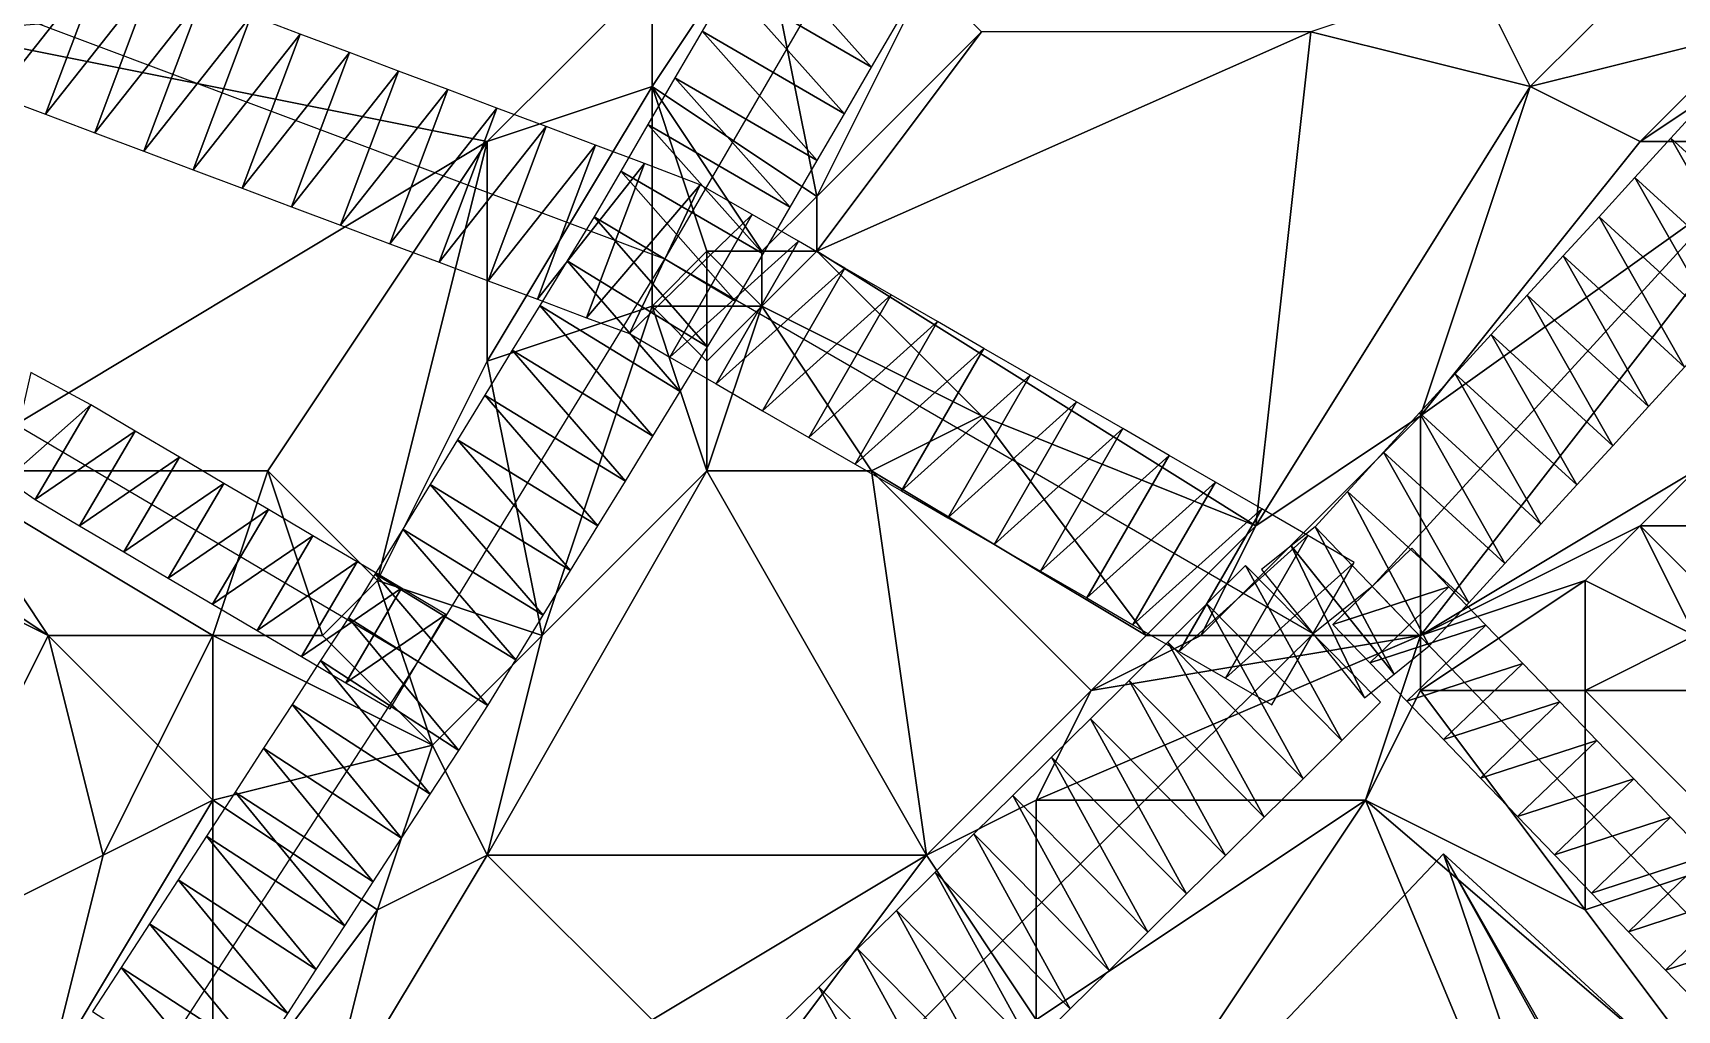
# Model space of a CAD drawing. Header units: metres. Extents: x -1103 to 901, y -902 to 905.
# Drawn here: x -946.6 to -886.7, y -201.6 to -166 of the extents above; entities that cross this region are included whole.
import ezdxf

# ---------------------------------------------------------------- set-up
doc = ezdxf.new("R2010")
doc.units = ezdxf.units.M
for name, color, linetype in [('OSM_BUILDING_FOOTPRINTS', 7, 'CONTINUOUS'), ('OSM_BUILDING_ROOFS', 1, 'CONTINUOUS'), ('OSM_BUILDING_WALLS', 8, 'CONTINUOUS'), ('OSM_ROAD_AXES', 2, 'CONTINUOUS'), ('OSM_ROAD_SURFACE', 9, 'CONTINUOUS'), ('OSM_TERRAIN', 3, 'CONTINUOUS')]:
    doc.layers.add(name, color=color, linetype=linetype)

msp = doc.modelspace()

# ---------------------------------------------------------------- linework, layer by layer
at = {"layer": 'OSM_BUILDING_FOOTPRINTS'}
msp.add_polyline3d([(-903.992, -205.285, 13.749), (-895.16, -195.951, 13.749), (-886.229, -204.179, 13.749), (-885.809, -203.913, 13.749), (-879.198, -210.548, 13.749), (-883.962, -215.613, 13.749), (-884.393, -215.359, 13.749), (-887.499, -218.533, 13.749), (-903.992, -205.285, 13.749)], close=True, dxfattribs=at)
at = {"layer": 'OSM_BUILDING_ROOFS'}
for points in [[(-895.16, -195.951, 44.549), (-903.992, -205.285, 44.549), (-887.499, -218.533, 44.549)], [(-895.16, -195.951, 44.549), (-887.499, -218.533, 44.549), (-884.393, -215.359, 44.549)], [(-895.16, -195.951, 44.549), (-884.393, -215.359, 44.549), (-883.962, -215.613, 44.549)], [(-883.962, -215.613, 44.549), (-886.229, -204.179, 44.549), (-895.16, -195.951, 44.549)]]:
    msp.add_3dface(points, dxfattribs=at)
at = {"layer": 'OSM_BUILDING_WALLS'}
for points in [[(-895.16, -195.951, 13.749), (-903.992, -205.285, 13.749), (-903.992, -205.285, 44.549)], [(-895.16, -195.951, 13.749), (-903.992, -205.285, 44.549), (-895.16, -195.951, 44.549)], [(-886.229, -204.179, 13.749), (-895.16, -195.951, 13.749), (-895.16, -195.951, 44.549)], [(-886.229, -204.179, 13.749), (-895.16, -195.951, 44.549), (-886.229, -204.179, 44.549)]]:
    msp.add_3dface(points, dxfattribs=at)
at = {"layer": 'OSM_ROAD_AXES'}
for points in [[(-361.459, 281.704, 11.575), (-475.743, 185.059, 13.242), (-568.428, 108.563, 15.081), (-658.459, 30.519, 14.781), (-712.633, -16.991, 17.947), (-735.857, -37.053, 19.852), (-738.543, -38.988, 20.274), (-740.676, -40.835, 20.932), (-812.988, -100.179, 24.888), (-836.908, -123.458, 22.18), (-868.952, -154.745, 17.428), (-897.758, -186.208, 15.969), (-899.913, -187.933, 15.965)], [(-971.374, -249.688, 19.736), (-946.018, -209.72, 20.933), (-932.522, -188.951, 19.909), (-923.535, -174.287, 19.537), (-875.121, -90.956, 21.741), (-849.732, -46.742, 21.958), (-830.731, -13.908, 20.024), (-809.84, 21.703, 16.404), (-809.409, 22.466, 16.407)], [(-899.913, -187.933, 15.965), (-923.535, -174.287, 19.537), (-950.418, -164.179, 21.108), (-986.553, -150.588, 22.518), (-1024.611, -135.604, 20.017), (-1043.435, -128.538, 18.558), (-1060.204, -123.263, 17.236)], [(-932.522, -188.951, 19.909), (-947.079, -180.37, 21.246), (-949.6, -180.967, 21.416), (-953.468, -184.373, 21.825)], [(-778.343, -308.684, 14.936), (-829.191, -257.416, 19.801), (-859.578, -225.865, 19.855), (-873.506, -211.4, 17.056), (-897.758, -186.208, 15.969)], [(-899.913, -187.933, 15.965), (-966.356, -253.603, 19.156)]]:
    msp.add_polyline3d(points, dxfattribs=at)
at = {"layer": 'OSM_ROAD_SURFACE'}
for points in [[(-945.778, -162.719, 20.962), (-947.57, -162.045, 21.039), (-949.682, -167.661, 21.148)], [(-945.778, -162.719, 20.962), (-949.682, -167.661, 21.148), (-947.889, -168.335, 21.056)], [(-943.986, -163.393, 20.89), (-945.778, -162.719, 20.962), (-947.889, -168.335, 21.056)], [(-916.001, -167.291, 19.547), (-920.201, -162.576, 19.637), (-921.189, -164.277, 19.633)], [(-916.001, -167.291, 19.547), (-915.013, -165.59, 19.569), (-920.201, -162.576, 19.637)], [(-943.986, -163.393, 20.89), (-947.889, -168.335, 21.056), (-946.097, -169.009, 20.963)], [(-942.193, -164.066, 20.834), (-943.986, -163.393, 20.89), (-946.097, -169.009, 20.963)], [(-942.193, -164.066, 20.834), (-946.097, -169.009, 20.963), (-944.305, -169.683, 20.87)], [(-940.401, -164.74, 20.778), (-942.193, -164.066, 20.834), (-944.305, -169.683, 20.87)], [(-940.401, -164.74, 20.778), (-944.305, -169.683, 20.87), (-942.513, -170.356, 20.778)], [(-938.609, -165.414, 20.698), (-940.401, -164.74, 20.778), (-942.513, -170.356, 20.778)], [(-916.989, -168.991, 19.524), (-921.189, -164.277, 19.633), (-922.177, -165.977, 19.628)], [(-916.989, -168.991, 19.524), (-916.001, -167.291, 19.547), (-921.189, -164.277, 19.633)], [(-938.609, -165.414, 20.698), (-942.513, -170.356, 20.778), (-940.721, -171.03, 20.685)], [(-936.817, -166.088, 20.575), (-938.609, -165.414, 20.698), (-940.721, -171.03, 20.685)], [(-936.817, -166.088, 20.575), (-940.721, -171.03, 20.685), (-938.928, -171.704, 20.593)], [(-935.025, -166.762, 20.452), (-936.817, -166.088, 20.575), (-938.928, -171.704, 20.593)], [(-917.977, -170.692, 19.501), (-922.177, -165.977, 19.628), (-923.165, -167.678, 19.624)], [(-917.977, -170.692, 19.501), (-916.989, -168.991, 19.524), (-922.177, -165.977, 19.628)], [(-935.025, -166.762, 20.452), (-938.928, -171.704, 20.593), (-937.136, -172.378, 20.5)], [(-933.233, -167.436, 20.329), (-935.025, -166.762, 20.452), (-937.136, -172.378, 20.5)], [(-933.233, -167.436, 20.329), (-937.136, -172.378, 20.5), (-935.344, -173.052, 20.408)], [(-931.44, -168.109, 20.206), (-933.233, -167.436, 20.329), (-935.344, -173.052, 20.408)], [(-918.965, -172.393, 19.514), (-923.165, -167.678, 19.624), (-924.153, -169.378, 19.63)], [(-918.965, -172.393, 19.514), (-917.977, -170.692, 19.501), (-923.165, -167.678, 19.624)], [(-931.44, -168.109, 20.206), (-935.344, -173.052, 20.408), (-933.552, -173.726, 20.288)], [(-929.648, -168.783, 20.082), (-931.44, -168.109, 20.206), (-933.552, -173.726, 20.288)], [(-929.648, -168.783, 20.082), (-933.552, -173.726, 20.288), (-931.76, -174.399, 20.067)], [(-927.856, -169.457, 19.868), (-929.648, -168.783, 20.082), (-931.76, -174.399, 20.067)], [(-885.568, -168.45, 16.482), (-886.877, -169.881, 16.411), (-882.452, -173.932, 16.311)], [(-927.856, -169.457, 19.868), (-931.76, -174.399, 20.067), (-929.968, -175.073, 19.813)], [(-926.064, -170.131, 19.708), (-927.856, -169.457, 19.868), (-929.968, -175.073, 19.813)], [(-919.953, -174.093, 19.511), (-924.153, -169.378, 19.63), (-925.141, -171.079, 19.641)], [(-919.953, -174.093, 19.511), (-918.965, -172.393, 19.514), (-924.153, -169.378, 19.63)], [(-926.064, -170.131, 19.708), (-929.968, -175.073, 19.813), (-928.175, -175.747, 19.679)], [(-924.272, -170.805, 19.625), (-926.064, -170.131, 19.708), (-928.175, -175.747, 19.679)], [(-886.877, -169.881, 16.411), (-888.187, -171.311, 16.353), (-883.761, -175.362, 16.241)], [(-886.877, -169.881, 16.411), (-883.761, -175.362, 16.241), (-882.452, -173.932, 16.311)], [(-924.272, -170.805, 19.625), (-928.175, -175.747, 19.679), (-926.383, -176.421, 19.639)], [(-922.251, -171.576, 19.584), (-924.272, -170.805, 19.625), (-926.383, -176.421, 19.639)], [(-920.959, -175.824, 19.169), (-925.141, -171.079, 19.641), (-926.112, -172.75, 19.652)], [(-920.959, -175.824, 19.169), (-919.953, -174.093, 19.511), (-925.141, -171.079, 19.641)], [(-888.187, -171.311, 16.353), (-889.496, -172.741, 16.297), (-885.07, -176.792, 16.209)], [(-888.187, -171.311, 16.353), (-885.07, -176.792, 16.209), (-883.761, -175.362, 16.241)], [(-922.251, -171.576, 19.584), (-926.383, -176.421, 19.639), (-924.82, -176.998, 19.613)], [(-920.347, -172.664, 19.559), (-922.251, -171.576, 19.584), (-924.82, -176.998, 19.613)], [(-921.976, -177.484, 19.179), (-926.112, -172.75, 19.652), (-927.092, -174.349, 19.664)], [(-921.976, -177.484, 19.179), (-920.959, -175.824, 19.169), (-926.112, -172.75, 19.652)], [(-920.347, -172.664, 19.559), (-924.82, -176.998, 19.613), (-923.349, -177.859, 19.422)], [(-918.66, -173.638, 19.254), (-920.347, -172.664, 19.559), (-923.349, -177.859, 19.422)], [(-889.496, -172.741, 16.297), (-890.805, -174.171, 16.24), (-886.38, -178.223, 16.179)], [(-889.496, -172.741, 16.297), (-886.38, -178.223, 16.179), (-885.07, -176.792, 16.209)], [(-918.66, -173.638, 19.254), (-923.349, -177.859, 19.422), (-921.661, -178.834, 19.02)], [(-916.973, -174.613, 18.806), (-918.66, -173.638, 19.254), (-921.661, -178.834, 19.02)], [(-890.805, -174.171, 16.24), (-892.115, -175.601, 16.184), (-887.689, -179.653, 16.148)], [(-890.805, -174.171, 16.24), (-887.689, -179.653, 16.148), (-886.38, -178.223, 16.179)], [(-922.974, -179.113, 19.323), (-927.092, -174.349, 19.664), (-928.09, -175.978, 19.676)], [(-922.974, -179.113, 19.323), (-921.976, -177.484, 19.179), (-927.092, -174.349, 19.664)], [(-916.973, -174.613, 18.806), (-921.661, -178.834, 19.02), (-919.974, -179.809, 18.787)], [(-915.285, -175.588, 18.549), (-916.973, -174.613, 18.806), (-919.974, -179.809, 18.787)], [(-923.973, -180.742, 19.411), (-928.09, -175.978, 19.676), (-929.089, -177.607, 19.688)], [(-923.973, -180.742, 19.411), (-922.974, -179.113, 19.323), (-928.09, -175.978, 19.676)], [(-915.285, -175.588, 18.549), (-919.974, -179.809, 18.787), (-918.287, -180.783, 18.536)], [(-913.598, -176.563, 18.292), (-915.285, -175.588, 18.549), (-918.287, -180.783, 18.536)], [(-892.115, -175.601, 16.184), (-893.424, -177.031, 16.127), (-888.998, -181.083, 16.118)], [(-892.115, -175.601, 16.184), (-888.998, -181.083, 16.118), (-887.689, -179.653, 16.148)], [(-913.598, -176.563, 18.292), (-918.287, -180.783, 18.536), (-916.6, -181.758, 18.284)], [(-911.911, -177.537, 18.035), (-913.598, -176.563, 18.292), (-916.6, -181.758, 18.284)], [(-893.424, -177.031, 16.127), (-894.733, -178.461, 16.071), (-890.308, -182.513, 16.087)], [(-893.424, -177.031, 16.127), (-890.308, -182.513, 16.087), (-888.998, -181.083, 16.118)], [(-924.971, -182.372, 19.498), (-929.089, -177.607, 19.688), (-930.087, -179.237, 19.715)], [(-924.971, -182.372, 19.498), (-923.973, -180.742, 19.411), (-929.089, -177.607, 19.688)], [(-911.911, -177.537, 18.035), (-916.6, -181.758, 18.284), (-914.912, -182.733, 18.007)], [(-910.224, -178.512, 17.777), (-911.911, -177.537, 18.035), (-914.912, -182.733, 18.007)], [(-944.446, -179.6, 21.104), (-946.636, -178.419, 21.224), (-947.523, -182.32, 21.333)], [(-910.224, -178.512, 17.777), (-914.912, -182.733, 18.007), (-913.225, -183.708, 17.757)], [(-908.536, -179.487, 17.52), (-910.224, -178.512, 17.777), (-913.225, -183.708, 17.757)], [(-894.733, -178.461, 16.071), (-896.043, -179.892, 16.038), (-891.617, -183.943, 16.057)], [(-894.733, -178.461, 16.071), (-891.617, -183.943, 16.057), (-890.308, -182.513, 16.087)], [(-944.446, -179.6, 21.104), (-947.523, -182.32, 21.333), (-946.478, -183.046, 21.244)], [(-942.829, -180.554, 20.997), (-944.446, -179.6, 21.104), (-946.478, -183.046, 21.244)], [(-925.97, -184.001, 19.586), (-930.087, -179.237, 19.715), (-931.086, -180.866, 19.747)], [(-925.97, -184.001, 19.586), (-924.971, -182.372, 19.498), (-930.087, -179.237, 19.715)], [(-908.536, -179.487, 17.52), (-913.225, -183.708, 17.757), (-911.538, -184.682, 17.507)], [(-906.849, -180.462, 17.263), (-908.536, -179.487, 17.52), (-911.538, -184.682, 17.507)], [(-896.043, -179.892, 16.038), (-897.352, -181.322, 16.021), (-892.926, -185.373, 16.026)], [(-896.043, -179.892, 16.038), (-892.926, -185.373, 16.026), (-891.617, -183.943, 16.057)], [(-942.829, -180.554, 20.997), (-946.478, -183.046, 21.244), (-944.86, -183.999, 21.11)], [(-941.211, -181.507, 20.89), (-942.829, -180.554, 20.997), (-944.86, -183.999, 21.11)], [(-926.968, -185.63, 19.673), (-931.086, -180.866, 19.747), (-932.084, -182.495, 19.78)], [(-926.968, -185.63, 19.673), (-925.97, -184.001, 19.586), (-931.086, -180.866, 19.747)], [(-906.849, -180.462, 17.263), (-911.538, -184.682, 17.507), (-909.85, -185.657, 17.247)], [(-905.162, -181.436, 17.006), (-906.849, -180.462, 17.263), (-909.85, -185.657, 17.247)], [(-941.211, -181.507, 20.89), (-944.86, -183.999, 21.11), (-943.242, -184.953, 20.975)], [(-939.594, -182.461, 20.769), (-941.211, -181.507, 20.89), (-943.242, -184.953, 20.975)], [(-905.162, -181.436, 17.006), (-909.85, -185.657, 17.247), (-908.163, -186.632, 16.986)], [(-903.474, -182.411, 16.749), (-905.162, -181.436, 17.006), (-908.163, -186.632, 16.986)], [(-897.352, -181.322, 16.021), (-898.661, -182.752, 16.012), (-894.236, -186.803, 15.995)], [(-897.352, -181.322, 16.021), (-894.236, -186.803, 15.995), (-892.926, -185.373, 16.026)], [(-939.594, -182.461, 20.769), (-943.242, -184.953, 20.975), (-941.625, -185.906, 20.841)], [(-937.976, -183.414, 20.623), (-939.594, -182.461, 20.769), (-941.625, -185.906, 20.841)], [(-927.967, -187.26, 19.733), (-932.084, -182.495, 19.78), (-933.083, -184.125, 19.814)], [(-927.967, -187.26, 19.733), (-926.968, -185.63, 19.673), (-932.084, -182.495, 19.78)], [(-903.474, -182.411, 16.749), (-908.163, -186.632, 16.986), (-906.476, -187.607, 16.725)], [(-901.787, -183.386, 16.495), (-903.474, -182.411, 16.749), (-906.476, -187.607, 16.725)], [(-898.661, -182.752, 16.012), (-899.836, -184.044, 16.01), (-895.68, -188.371, 15.902)], [(-898.661, -182.752, 16.012), (-895.68, -188.371, 15.902), (-894.236, -186.803, 15.995)], [(-937.976, -183.414, 20.623), (-941.625, -185.906, 20.841), (-940.007, -186.86, 20.706)], [(-936.359, -184.368, 20.338), (-937.976, -183.414, 20.623), (-940.007, -186.86, 20.706)], [(-901.787, -183.386, 16.495), (-906.476, -187.607, 16.725), (-904.789, -188.581, 16.041)], [(-900.1, -184.361, 16.01), (-901.787, -183.386, 16.495), (-904.789, -188.581, 16.041)], [(-936.359, -184.368, 20.338), (-940.007, -186.86, 20.706), (-938.39, -187.813, 20.535)], [(-934.741, -185.321, 19.997), (-936.359, -184.368, 20.338), (-938.39, -187.813, 20.535)], [(-928.965, -188.889, 19.825), (-933.083, -184.125, 19.814), (-934.081, -185.754, 19.869)], [(-928.965, -188.889, 19.825), (-927.967, -187.26, 19.733), (-933.083, -184.125, 19.814)], [(-900.1, -184.361, 16.01), (-904.789, -188.581, 16.041), (-903.101, -189.556, 16.084)], [(-898.413, -185.335, 16.016), (-900.1, -184.361, 16.01), (-903.101, -189.556, 16.084)], [(-899.836, -184.044, 16.01), (-900.71, -184.728, 16.008), (-896.961, -189.413, 15.974)], [(-899.836, -184.044, 16.01), (-896.961, -189.413, 15.974), (-895.68, -188.371, 15.902)], [(-900.71, -184.728, 16.008), (-901.788, -185.591, 16.052), (-898.039, -190.275, 15.957)], [(-900.71, -184.728, 16.008), (-898.039, -190.275, 15.957), (-896.961, -189.413, 15.974)], [(-894.97, -186.22, 16.069), (-896.317, -184.821, 16.021), (-899.199, -187.595, 16.016)], [(-934.741, -185.321, 19.997), (-938.39, -187.813, 20.535), (-936.772, -188.767, 20.413)], [(-933.124, -186.275, 19.829), (-934.741, -185.321, 19.997), (-936.772, -188.767, 20.413)], [(-902.374, -185.444, 16.217), (-903.787, -186.841, 16.255), (-898.867, -191.82, 15.894)], [(-898.413, -185.335, 16.016), (-903.101, -189.556, 16.084), (-901.414, -190.531, 16.046)], [(-902.374, -185.444, 16.217), (-898.867, -191.82, 15.894), (-897.453, -190.422, 15.931)], [(-933.124, -186.275, 19.829), (-936.772, -188.767, 20.413), (-935.155, -189.72, 20.306)], [(-931.506, -187.228, 19.823), (-933.124, -186.275, 19.829), (-935.155, -189.72, 20.306)], [(-929.985, -190.552, 19.871), (-934.081, -185.754, 19.869), (-935.059, -187.35, 20.114)], [(-929.985, -190.552, 19.871), (-928.965, -188.889, 19.825), (-934.081, -185.754, 19.869)], [(-894.97, -186.22, 16.069), (-899.199, -187.595, 16.016), (-897.851, -188.994, 16.025)], [(-893.622, -187.62, 15.783), (-894.97, -186.22, 16.069), (-897.851, -188.994, 16.025)], [(-903.787, -186.841, 16.255), (-905.201, -188.238, 16.255), (-900.28, -193.217, 15.856)], [(-903.787, -186.841, 16.255), (-900.28, -193.217, 15.856), (-898.867, -191.82, 15.894)], [(-931.044, -192.183, 19.916), (-935.059, -187.35, 20.114), (-936.075, -188.914, 20.355)], [(-931.506, -187.228, 19.823), (-935.155, -189.72, 20.306), (-933.537, -190.674, 20.198)], [(-931.044, -192.183, 19.916), (-929.985, -190.552, 19.871), (-935.059, -187.35, 20.114)], [(-893.622, -187.62, 15.783), (-897.851, -188.994, 16.025), (-896.504, -190.394, 15.765)], [(-892.275, -189.019, 15.573), (-893.622, -187.62, 15.783), (-896.504, -190.394, 15.765)], [(-905.201, -188.238, 16.255), (-906.615, -189.635, 16.11), (-901.694, -194.614, 15.882)], [(-905.201, -188.238, 16.255), (-901.694, -194.614, 15.882), (-900.28, -193.217, 15.856)], [(-932.082, -193.781, 20.03), (-936.075, -188.914, 20.355), (-937.114, -190.512, 20.439)], [(-932.082, -193.781, 20.03), (-931.044, -192.183, 19.916), (-936.075, -188.914, 20.355)], [(-892.275, -189.019, 15.573), (-896.504, -190.394, 15.765), (-895.157, -191.794, 15.591)], [(-890.928, -190.419, 15.52), (-892.275, -189.019, 15.573), (-895.157, -191.794, 15.591)], [(-906.615, -189.635, 16.11), (-908.028, -191.033, 16.12), (-903.108, -196.011, 15.989)], [(-906.615, -189.635, 16.11), (-903.108, -196.011, 15.989), (-901.694, -194.614, 15.882)], [(-890.928, -190.419, 15.52), (-895.157, -191.794, 15.591), (-893.809, -193.193, 15.558)], [(-889.58, -191.819, 15.514), (-890.928, -190.419, 15.52), (-893.809, -193.193, 15.558)], [(-933.121, -195.379, 20.205), (-937.114, -190.512, 20.439), (-938.152, -192.109, 20.437)], [(-933.121, -195.379, 20.205), (-932.082, -193.781, 20.03), (-937.114, -190.512, 20.439)], [(-908.028, -191.033, 16.12), (-909.442, -192.43, 16.152), (-904.521, -197.408, 16.096)], [(-908.028, -191.033, 16.12), (-904.521, -197.408, 16.096), (-903.108, -196.011, 15.989)], [(-934.159, -196.976, 20.269), (-938.152, -192.109, 20.437), (-939.19, -193.707, 20.434)], [(-934.159, -196.976, 20.269), (-933.121, -195.379, 20.205), (-938.152, -192.109, 20.437)], [(-889.58, -191.819, 15.514), (-893.809, -193.193, 15.558), (-892.462, -194.593, 15.527)], [(-888.233, -193.218, 15.55), (-889.58, -191.819, 15.514), (-892.462, -194.593, 15.527)], [(-909.442, -192.43, 16.152), (-910.856, -193.827, 16.249), (-905.935, -198.806, 16.202)], [(-909.442, -192.43, 16.152), (-905.935, -198.806, 16.202), (-904.521, -197.408, 16.096)], [(-888.233, -193.218, 15.55), (-892.462, -194.593, 15.527), (-891.115, -195.992, 15.502)], [(-886.886, -194.618, 15.586), (-888.233, -193.218, 15.55), (-891.115, -195.992, 15.502)], [(-935.197, -198.574, 20.361), (-939.19, -193.707, 20.434), (-940.228, -195.304, 20.516)], [(-935.197, -198.574, 20.361), (-934.159, -196.976, 20.269), (-939.19, -193.707, 20.434)], [(-910.856, -193.827, 16.249), (-912.269, -195.224, 16.359), (-907.349, -200.203, 16.309)], [(-910.856, -193.827, 16.249), (-907.349, -200.203, 16.309), (-905.935, -198.806, 16.202)], [(-886.886, -194.618, 15.586), (-891.115, -195.992, 15.502), (-889.767, -197.392, 15.488)], [(-885.538, -196.017, 15.621), (-886.886, -194.618, 15.586), (-889.767, -197.392, 15.488)], [(-912.269, -195.224, 16.359), (-913.683, -196.622, 16.541), (-908.762, -201.6, 16.379)], [(-912.269, -195.224, 16.359), (-908.762, -201.6, 16.379), (-907.349, -200.203, 16.309)], [(-936.235, -200.171, 20.471), (-940.228, -195.304, 20.516), (-941.266, -196.902, 20.593)], [(-936.235, -200.171, 20.471), (-935.197, -198.574, 20.361), (-940.228, -195.304, 20.516)], [(-885.538, -196.017, 15.621), (-889.767, -197.392, 15.488), (-888.42, -198.791, 15.568)], [(-884.191, -197.417, 15.703), (-885.538, -196.017, 15.621), (-888.42, -198.791, 15.568)], [(-937.273, -201.769, 20.582), (-941.266, -196.902, 20.593), (-942.304, -198.5, 20.67)], [(-937.273, -201.769, 20.582), (-936.235, -200.171, 20.471), (-941.266, -196.902, 20.593)], [(-913.683, -196.622, 16.541), (-915.097, -198.019, 16.695), (-910.176, -202.997, 16.479)], [(-913.683, -196.622, 16.541), (-910.176, -202.997, 16.479), (-908.762, -201.6, 16.379)], [(-884.191, -197.417, 15.703), (-888.42, -198.791, 15.568), (-887.073, -200.191, 15.666)], [(-882.844, -198.816, 15.812), (-884.191, -197.417, 15.703), (-887.073, -200.191, 15.666)], [(-915.097, -198.019, 16.695), (-916.51, -199.416, 16.85), (-911.59, -204.395, 16.667)], [(-915.097, -198.019, 16.695), (-911.59, -204.395, 16.667), (-910.176, -202.997, 16.479)], [(-938.311, -203.367, 20.692), (-942.304, -198.5, 20.67), (-943.343, -200.097, 20.747)], [(-938.311, -203.367, 20.692), (-937.273, -201.769, 20.582), (-942.304, -198.5, 20.67)], [(-882.844, -198.816, 15.812), (-887.073, -200.191, 15.666), (-885.725, -201.59, 15.764)], [(-916.51, -199.416, 16.85), (-917.924, -200.813, 17.056), (-913.003, -205.792, 16.856)], [(-916.51, -199.416, 16.85), (-913.003, -205.792, 16.856), (-911.59, -204.395, 16.667)], [(-939.35, -204.964, 20.802), (-943.343, -200.097, 20.747), (-944.381, -201.695, 20.824)], [(-939.35, -204.964, 20.802), (-938.311, -203.367, 20.692), (-943.343, -200.097, 20.747)], [(-917.924, -200.813, 17.056), (-919.338, -202.21, 17.27), (-914.417, -207.189, 17.045)], [(-917.924, -200.813, 17.056), (-914.417, -207.189, 17.045), (-913.003, -205.792, 16.856)]]:
    msp.add_3dface(points, dxfattribs=at)
at = {"layer": 'OSM_TERRAIN'}
for points in [[(-882, -170, 16.568), (-870, -158, 17.206), (-888, -170, 16.312)], [(-888, -170, 16.312), (-870, -158, 17.206), (-884, -166, 16.567)], [(-924, -168, 19.584), (-920, -162, 19.591), (-924, -164, 20.146)], [(-924, -168, 19.584), (-918, -172, 19.431), (-920, -162, 19.591)], [(-918, -172, 19.431), (-914, -164, 19.541), (-920, -162, 19.591)], [(-950, -166, 21.077), (-930, -170, 19.959), (-924, -164, 20.146)], [(-930, -170, 19.959), (-924, -168, 19.584), (-924, -164, 20.146)], [(-918, -172, 19.431), (-912, -166, 18.759), (-914, -164, 19.541)], [(-900, -166, 17.755), (-892, -168, 16.931), (-894, -164, 18.167)], [(-892, -168, 16.931), (-888, -164, 17.101), (-894, -164, 18.167)], [(-892, -168, 16.931), (-884, -166, 16.567), (-888, -164, 17.101)], [(-950, -182, 21.465), (-930, -170, 19.959), (-950, -166, 21.077)], [(-918, -174, 18.914), (-902, -184, 16.411), (-900, -166, 17.755)], [(-918, -172, 19.431), (-918, -174, 18.914), (-912, -166, 18.759)], [(-918, -174, 18.914), (-900, -166, 17.755), (-912, -166, 18.759)], [(-902, -184, 16.411), (-892, -168, 16.931), (-900, -166, 17.755)], [(-888, -170, 16.312), (-884, -166, 16.567), (-892, -168, 16.931)], [(-930, -178, 19.654), (-924, -176, 19.543), (-924, -168, 19.584)], [(-930, -178, 19.654), (-924, -168, 19.584), (-930, -170, 19.959)], [(-924, -176, 19.543), (-922, -174, 19.493), (-924, -168, 19.584)], [(-922, -174, 19.493), (-920, -174, 19.509), (-924, -168, 19.584)], [(-920, -174, 19.509), (-918, -172, 19.431), (-924, -168, 19.584)], [(-896, -180, 15.966), (-892, -168, 16.931), (-902, -184, 16.411)], [(-896, -180, 15.966), (-888, -170, 16.312), (-892, -168, 16.931)], [(-950, -182, 21.465), (-938, -182, 20.616), (-930, -170, 19.959)], [(-934, -186, 19.794), (-930, -170, 19.959), (-938, -182, 20.616)], [(-934, -186, 19.794), (-930, -178, 19.654), (-930, -170, 19.959)], [(-896, -188, 15.976), (-886, -182, 15.727), (-882, -170, 16.568)], [(-896, -188, 15.976), (-882, -170, 16.568), (-896, -180, 15.966)], [(-882, -170, 16.568), (-888, -170, 16.312), (-896, -180, 15.966)], [(-918, -174, 18.914), (-918, -172, 19.431), (-920, -174, 19.509)], [(-924, -176, 19.543), (-922, -176, 19.51), (-922, -174, 19.493)], [(-922, -176, 19.51), (-920, -176, 18.762), (-922, -174, 19.493)], [(-920, -176, 18.762), (-920, -174, 19.509), (-922, -174, 19.493)], [(-920, -176, 18.762), (-912, -180, 17.409), (-918, -174, 18.914)], [(-920, -176, 18.762), (-918, -174, 18.914), (-920, -174, 19.509)], [(-912, -180, 17.409), (-902, -184, 16.411), (-918, -174, 18.914)], [(-928, -188, 19.688), (-924, -176, 19.543), (-930, -178, 19.654)], [(-928, -188, 19.688), (-922, -182, 19.02), (-924, -176, 19.543)], [(-922, -182, 19.02), (-922, -178, 19.009), (-924, -176, 19.543)], [(-922, -178, 19.009), (-922, -176, 19.51), (-924, -176, 19.543)], [(-922, -182, 19.02), (-920, -176, 18.762), (-922, -178, 19.009)], [(-922, -182, 19.02), (-916, -182, 18.145), (-920, -176, 18.762)], [(-922, -178, 19.009), (-920, -176, 18.762), (-922, -176, 19.51)], [(-916, -182, 18.145), (-912, -180, 17.409), (-920, -176, 18.762)], [(-966, -178, 22.001), (-952, -200, 21.835), (-946, -188, 21.72)], [(-946, -188, 21.72), (-952, -184, 21.837), (-966, -178, 22.001)], [(-934, -186, 19.794), (-928, -188, 19.688), (-930, -178, 19.654)], [(-916, -182, 18.145), (-906, -188, 16.605), (-912, -180, 17.409)], [(-906, -188, 16.605), (-902, -184, 16.411), (-912, -180, 17.409)], [(-904, -188, 15.953), (-896, -188, 15.976), (-896, -180, 15.966)], [(-904, -188, 15.953), (-896, -180, 15.966), (-902, -184, 16.411)], [(-952, -184, 21.837), (-946, -188, 21.72), (-950, -182, 21.465)], [(-946, -188, 21.72), (-940, -188, 20.632), (-950, -182, 21.465)], [(-940, -188, 20.632), (-938, -182, 20.616), (-950, -182, 21.465)], [(-940, -188, 20.632), (-936, -188, 20.254), (-938, -182, 20.616)], [(-936, -188, 20.254), (-934, -186, 19.794), (-938, -182, 20.616)], [(-930, -196, 19.301), (-914, -196, 16.491), (-922, -182, 19.02)], [(-930, -196, 19.301), (-922, -182, 19.02), (-928, -188, 19.688)], [(-914, -196, 16.491), (-916, -182, 18.145), (-922, -182, 19.02)], [(-914, -196, 16.491), (-908, -190, 16.081), (-916, -182, 18.145)], [(-908, -190, 16.081), (-906, -188, 16.605), (-916, -182, 18.145)], [(-888, -184, 15.616), (-886, -182, 15.727), (-896, -188, 15.976)], [(-888, -184, 15.616), (-884, -184, 17.327), (-886, -182, 15.727)], [(-906, -188, 16.605), (-904, -188, 15.953), (-902, -184, 16.411)], [(-890, -186, 15.586), (-888, -184, 15.616), (-896, -188, 15.976)], [(-886, -188, 18.457), (-888, -184, 15.616), (-890, -186, 15.586)], [(-886, -188, 18.457), (-886, -186, 17.338), (-888, -184, 15.616)], [(-886, -186, 17.338), (-884, -184, 17.327), (-888, -184, 15.616)], [(-936, -188, 20.254), (-932, -192, 20.065), (-934, -186, 19.794)], [(-932, -192, 20.065), (-928, -188, 19.688), (-934, -186, 19.794)], [(-890, -190, 15.458), (-890, -186, 15.586), (-896, -190, 15.546)], [(-896, -190, 15.546), (-890, -186, 15.586), (-896, -188, 15.976)], [(-890, -190, 15.458), (-886, -188, 18.457), (-890, -186, 15.586)], [(-952, -200, 21.835), (-944, -196, 21.325), (-946, -188, 21.72)], [(-946, -188, 21.72), (-944, -196, 21.325), (-942, -192, 21.139)], [(-942, -192, 21.139), (-940, -188, 20.632), (-946, -188, 21.72)], [(-940, -194, 20.416), (-940, -188, 20.632), (-942, -192, 21.139)], [(-940, -194, 20.416), (-932, -192, 20.065), (-940, -188, 20.632)], [(-940, -188, 20.632), (-932, -192, 20.065), (-936, -188, 20.254)], [(-932, -192, 20.065), (-930, -196, 19.301), (-928, -188, 19.688)], [(-910, -194, 16.06), (-896, -188, 15.976), (-908, -190, 16.081)], [(-910, -194, 16.06), (-898, -194, 15.691), (-896, -188, 15.976)], [(-908, -190, 16.081), (-896, -188, 15.976), (-904, -188, 15.953)], [(-908, -190, 16.081), (-904, -188, 15.953), (-906, -188, 16.605)], [(-898, -194, 15.691), (-896, -190, 15.546), (-896, -188, 15.976)], [(-890, -190, 15.458), (-886, -190, 18.207), (-886, -188, 18.457)], [(-910, -194, 16.06), (-908, -190, 16.081), (-914, -196, 16.491)], [(-898, -194, 15.691), (-890, -198, 15.429), (-896, -190, 15.546)], [(-890, -198, 15.429), (-890, -190, 15.458), (-896, -190, 15.546)], [(-890, -198, 15.429), (-884, -196, 15.618), (-890, -190, 15.458)], [(-890, -190, 15.458), (-884, -196, 15.618), (-886, -190, 18.207)], [(-940, -194, 20.416), (-942, -192, 21.139), (-944, -196, 21.325)], [(-940, -194, 20.416), (-934, -198, 20.227), (-932, -192, 20.065)], [(-934, -198, 20.227), (-930, -196, 19.301), (-932, -192, 20.065)], [(-946, -204, 20.887), (-940, -194, 20.416), (-944, -196, 21.325)], [(-946, -204, 20.887), (-940, -206, 20.822), (-940, -194, 20.416)], [(-940, -206, 20.822), (-934, -198, 20.227), (-940, -194, 20.416)], [(-910, -202, 16.421), (-910, -194, 16.06), (-914, -196, 16.491)], [(-906, -206, 15.919), (-898, -194, 15.691), (-910, -202, 16.421)], [(-910, -202, 16.421), (-898, -194, 15.691), (-910, -194, 16.06)], [(-888, -218, 15.895), (-898, -194, 15.691), (-906, -206, 15.919)], [(-888, -218, 15.895), (-884, -206, 15.917), (-898, -194, 15.691)], [(-898, -194, 15.691), (-884, -206, 15.917), (-890, -198, 15.429)], [(-946, -204, 20.887), (-944, -196, 21.325), (-952, -200, 21.835)], [(-936, -206, 19.973), (-924, -202, 18.345), (-930, -196, 19.301)], [(-936, -206, 19.973), (-930, -196, 19.301), (-934, -198, 20.227)], [(-924, -202, 18.345), (-914, -196, 16.491), (-930, -196, 19.301)], [(-920, -204, 17.222), (-914, -196, 16.491), (-924, -202, 18.345)], [(-920, -204, 17.222), (-910, -202, 16.421), (-914, -196, 16.491)], [(-884, -206, 15.917), (-884, -196, 15.618), (-890, -198, 15.429)], [(-936, -206, 19.973), (-934, -198, 20.227), (-940, -206, 20.822)], [(-948, -206, 21.362), (-946, -204, 20.887), (-952, -200, 21.835)]]:
    msp.add_3dface(points, dxfattribs=at)

doc.saveas('drawing.dxf')
